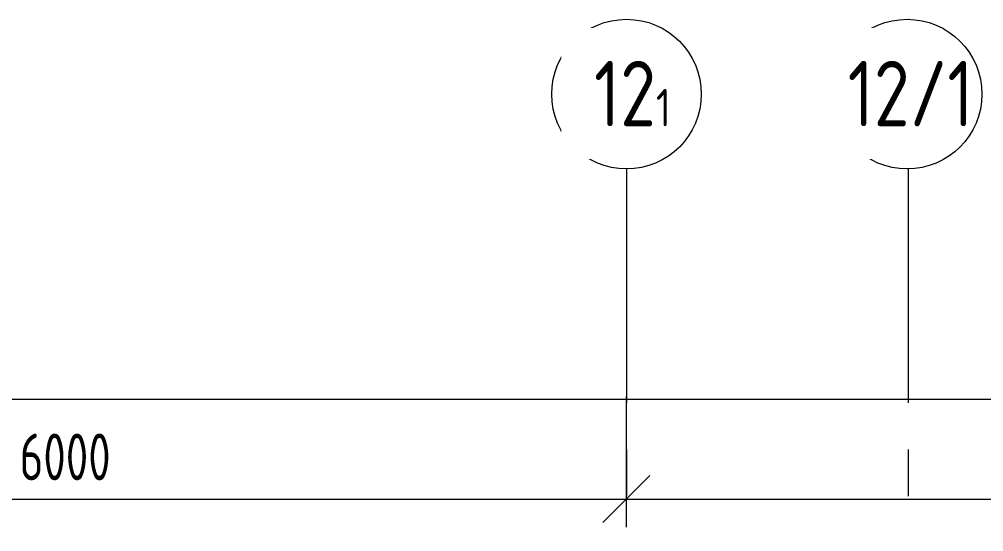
# Model space of a CAD drawing. Header units: millimetres. Extents: x -8689834 to 9419935, y 0 to 135940.
# Drawn here: x 493879 to 499035, y 132424 to 135163 of the extents above; entities that cross this region are included whole.
import ezdxf

# ---------------------------------------------------------------- set-up
doc = ezdxf.new("R2010")
doc.units = ezdxf.units.MM
doc.header["$MEASUREMENT"] = 0
doc.linetypes.add('CENTER', pattern=[2, 1.25, -0.25, 0.25, -0.25])
doc.layers.get('0').update_dxf_attribs({"color": 250, "lineweight": 9})
doc.layers.add('АР_Оси', color=7, linetype='Continuous', lineweight=9)
doc.layers.add('АР_Оси размеры', color=7, linetype='Continuous', lineweight=9)
doc.layers.get('0').freeze()
doc.styles.add('ГОСТ 2.304', font='isocpeur.ttf', dxfattribs={"width": 0.7})
doc.dimstyles.new('СПДС', dxfattribs={"dimscale": 100, "dimtxt": 2.5, "dimasz": 2.5, "dimexe": 1.5, "dimexo": 0, "dimgap": 1, "dimtad": 1, "dimdec": 0, "dimrnd": 1, "dimtxsty": 'ГОСТ 2.304', "dimblk": 'OBLIQUE', "dimcen": 2.5, "dimdle": 1.5, "dimadec": 0, "dimazin": 2, "dimtfac": 0.75, "dimtdec": 0, "dimtmove": 1, "dimatfit": 3, "dimfxl": 1, "dimtolj": 1, "dimarcsym": 1})

# ---------------------------------------------------------------- blocks, each defined once
blk = doc.blocks.new('_Oblique')
at = {"color": 0, "linetype": 'ByBlock', "lineweight": -2}
blk.add_line((-0.5, -0.5), (0.5, 0.5), dxfattribs=at)
blk = doc.blocks.new('*D143')
at = {"layer": 'АР_Оси размеры', "color": 0, "lineweight": -2, "ltscale": 100, "transparency": 16777216}
for p, q in [((36125, 481.8), (36125, -217.3)), ((30125, 422.1), (30125, -217.3)), ((29975, -67.3), (36275, -67.3))]:
    blk.add_line(p, q, dxfattribs=at)
at = {"layer": 'АР_Оси размеры', "color": 0, "lineweight": -2, "ltscale": 100, "transparency": 16777216, "xscale": 250, "yscale": 250, "zscale": 250, "rotation": 180}
blk.add_blockref('_Oblique', (30125, -67.3), dxfattribs=at)
at = {"layer": 'АР_Оси размеры', "color": 0, "lineweight": -2, "ltscale": 100, "transparency": 16777216, "xscale": 250, "yscale": 250, "zscale": 250}
blk.add_blockref('_Oblique', (36125, -67.3), dxfattribs=at)
at = {"layer": 'АР_Оси размеры', "color": 0, "ltscale": 100, "transparency": 16777216, "insert": (33125, 157.7), "char_height": 250, "attachment_point": 5, "style": 'ГОСТ 2.304'}
blk.add_mtext('\\A1;6000', dxfattribs=at)
blk = doc.blocks.new('*D144')
at = {"layer": 'АР_Оси размеры', "color": 0, "lineweight": -2, "ltscale": 100, "transparency": 16777216}
for p, q in [((42125, 468.4), (42125, -217.3)), ((36125, 393.9), (36125, -217.3)), ((35975, -67.3), (42275, -67.3))]:
    blk.add_line(p, q, dxfattribs=at)
at = {"layer": 'АР_Оси размеры', "color": 0, "lineweight": -2, "ltscale": 100, "transparency": 16777216, "xscale": 250, "yscale": 250, "zscale": 250, "rotation": 180}
blk.add_blockref('_Oblique', (36125, -67.3), dxfattribs=at)
at = {"layer": 'АР_Оси размеры', "color": 0, "lineweight": -2, "ltscale": 100, "transparency": 16777216, "xscale": 250, "yscale": 250, "zscale": 250}
blk.add_blockref('_Oblique', (42125, -67.3), dxfattribs=at)
at = {"layer": 'АР_Оси размеры', "color": 0, "ltscale": 100, "transparency": 16777216, "insert": (39125, 157.7), "char_height": 250, "attachment_point": 5, "style": 'ГОСТ 2.304'}
blk.add_mtext('\\A1;6000', dxfattribs=at)
blk = doc.blocks.new('*D150')
at = {"layer": 'АР_Оси размеры', "color": 0, "lineweight": -2, "ltscale": 100, "transparency": 16777216}
for p, q in [((125, 466.4), (125, 616.4)), ((63635, 466.4), (63635, 616.4)), ((-25, 466.4), (63785, 466.4))]:
    blk.add_line(p, q, dxfattribs=at)
at = {"layer": 'АР_Оси размеры', "color": 0, "lineweight": -2, "ltscale": 100, "transparency": 16777216, "xscale": 250, "yscale": 250, "zscale": 250, "rotation": 180}
blk.add_blockref('_Oblique', (125, 466.4), dxfattribs=at)
at = {"layer": 'АР_Оси размеры', "color": 0, "lineweight": -2, "ltscale": 100, "transparency": 16777216, "xscale": 250, "yscale": 250, "zscale": 250}
blk.add_blockref('_Oblique', (63635, 466.4), dxfattribs=at)
at = {"layer": 'АР_Оси размеры', "color": 0, "ltscale": 100, "transparency": 16777216, "insert": (31880, 691.4), "char_height": 250, "attachment_point": 5, "style": 'ГОСТ 2.304'}
blk.add_mtext('\\A1;63510', dxfattribs=at)
blk = doc.blocks.new('A$C2a493afe')
at = {"layer": 'АР_Оси размеры', "ltscale": 100}
for base, p1, p2, picture, middle in [((63635, 466.4), (125, 466.4), (63635, 466.4), '*D150', (31880, 691.4)), ((36125, -67.3), (30125, 422.1), (36125, 481.8), '*D143', (33125, 157.7)), ((42125, -67.3), (36125, 393.9), (42125, 468.4), '*D144', (39125, 157.7))]:
    dim = blk.add_linear_dim(base=base, p1=p1, p2=p2, dimstyle='СПДС', dxfattribs=at)
    dim.commit()
    dim.dimension.update_dxf_attribs({"geometry": picture, "text_midpoint": middle})

msp = doc.modelspace()

# ---------------------------------------------------------------- linework, layer by layer
at = {"layer": 'АР_Оси', "linetype": 'CENTER', "ltscale": 1000}
for p, q in [((497125.4, 134363.1), (497125.4, 79744.1)), ((498630.4, 134363.1), (498630.4, 126688.9))]:
    msp.add_line(p, q, dxfattribs=at)
at = {"layer": 'АР_Оси', "ltscale": 0.5}
for centre in [(497125.4, 134763.1), (498625.4, 134763.1)]:
    msp.add_circle(centre, 400, dxfattribs=at)

# ---------------------------------------------------------------- block references
at = {"layer": 'АР_Оси размеры', "ltscale": 100}
msp.add_blockref('A$C2a493afe', (460999.2, 132665.8), dxfattribs=at)

# ---------------------------------------------------------------- next in the draw order: texts
at = {"layer": 'АР_Оси', "char_height": 350, "width": 123.867, "attachment_point": 1, "line_spacing_factor": 1.149209, "style": 'ГОСТ 2.304', "bg_fill": 2}
for s, insert in [('{\\W0.8;12\\H0.57143x;1}', (496951.4, 134940.9)), ('{\\W0.8;12/1}', (498307.7, 134940.9))]:
    msp.add_mtext(s, dxfattribs=dict(at, insert=insert))

doc.saveas('drawing.dxf')
